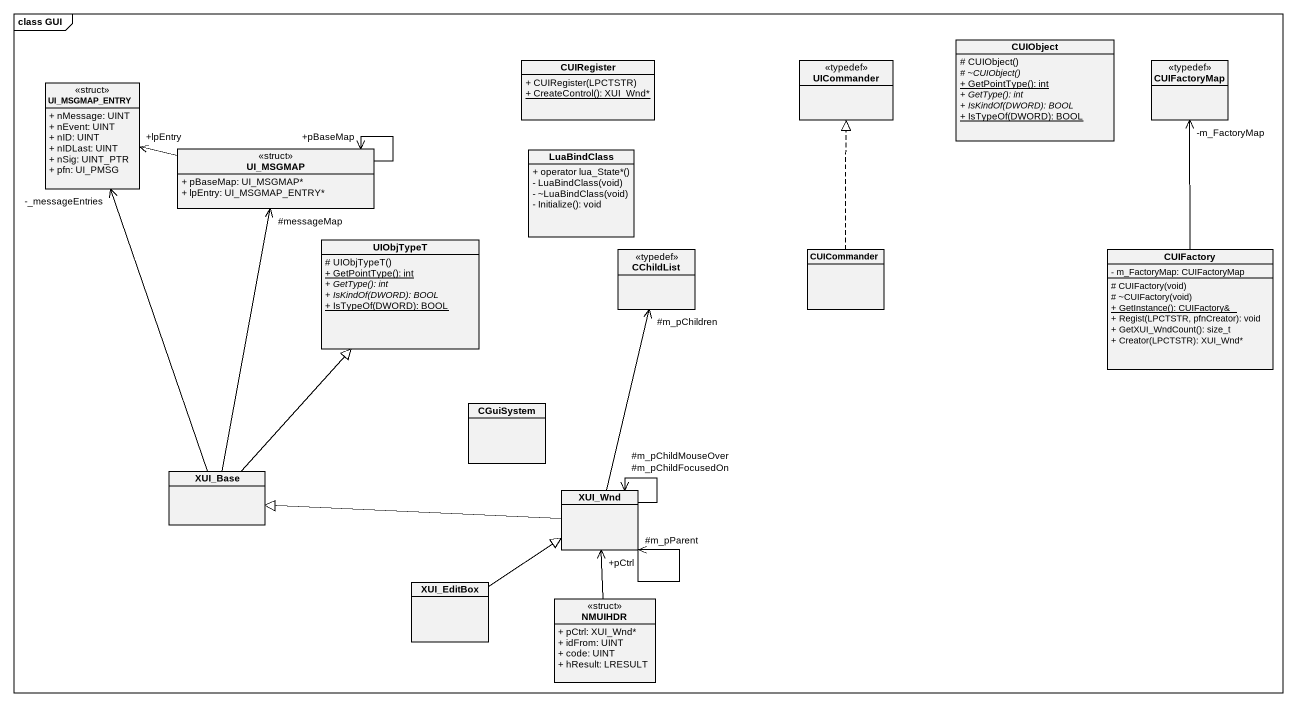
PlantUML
@startuml
mainframe class GUI
hide circle
hide empty members
skinparam classAttributeIconSize 0
class CUIRegister {
  + CUIRegister(LPCTSTR)
  {static} + CreateControl(): XUI_Wnd*
}
class UICommander <<typedef>>
class CUIObject {
  # CUIObject()
  {abstract} # ~CUIObject()
  {static} + GetPointType(): int
  {abstract} + GetType(): int
  {abstract} + IsKindOf(DWORD): BOOL
  {static} + IsTypeOf(DWORD): BOOL
}
class CUIFactoryMap <<typedef>>
class UI_MSGMAP_ENTRY <<struct>> {
  + nMessage: UINT
  + nEvent: UINT
  + nID: UINT
  + nIDLast: UINT
  + nSig: UINT_PTR
  + pfn: UI_PMSG
}
class UI_MSGMAP <<struct>> {
  + pBaseMap: UI_MSGMAP*
  + lpEntry: UI_MSGMAP_ENTRY*
}
class LuaBindClass {
  + operator lua_State*()
  - LuaBindClass(void)
  - ~LuaBindClass(void)
  - Initialize(): void
}
class UIObjTypeT {
  # UIObjTypeT()
  {static} + GetPointType(): int
  {abstract} + GetType(): int
  {abstract} + IsKindOf(DWORD): BOOL
  {static} + IsTypeOf(DWORD): BOOL
}
class CChildList <<typedef>>
class CUICommander
class CUIFactory {
  - m_FactoryMap: CUIFactoryMap
  # CUIFactory(void)
  # ~CUIFactory(void)
  {static} + GetInstance(): CUIFactory&
  + Regist(LPCTSTR, pfnCreator): void
  + GetXUI_WndCount(): size_t
  + Creator(LPCTSTR): XUI_Wnd*
}
class CGuiSystem
class XUI_Base
class XUI_Wnd
class XUI_EditBox
class NMUIHDR <<struct>> {
  + pCtrl: XUI_Wnd*
  + idFrom: UINT
  + code: UINT
  + hResult: LRESULT
}
UI_MSGMAP -left-> "+lpEntry" UI_MSGMAP_ENTRY
UI_MSGMAP --> "+pBaseMap" UI_MSGMAP
CUICommander .up.|> UICommander
CUIFactory -up-> "-m_FactoryMap" CUIFactoryMap
XUI_Base -up-> "-_messageEntries" UI_MSGMAP_ENTRY
XUI_Base -up-> "#messageMap" UI_MSGMAP
XUI_Base -up-|> UIObjTypeT
XUI_Wnd -up-> "#m_pChildren" CChildList
XUI_Wnd -left-|> XUI_Base
XUI_Wnd --> "#m_pChildFocusedOn" XUI_Wnd
XUI_Wnd --> "#m_pChildMouseOver" XUI_Wnd
XUI_Wnd --> "#m_pParent" XUI_Wnd
XUI_EditBox -up-|> XUI_Wnd
NMUIHDR -up-> "+pCtrl" XUI_Wnd
@enduml
